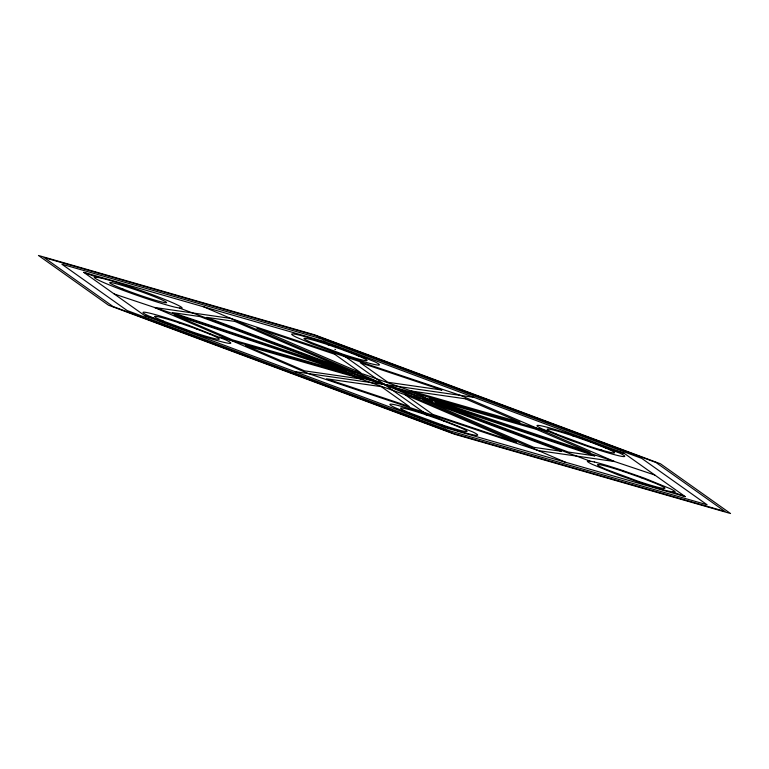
<?xml version="1.0" encoding="UTF-8"?>
<svg xmlns="http://www.w3.org/2000/svg" width="769" height="769" viewBox="0 0 769 769"><rect width="100%" height="100%" fill="white"/><g stroke="black" fill="none" stroke-linecap="round" stroke-linejoin="round"><path stroke-width="1.15" d="M295.027 371.658L473.973 397.342M83.763 272.37L323.605 341.282L624.341 453.412L685.237 496.63L445.395 427.718L144.659 315.588L83.763 272.37L96.807 277.234M144.659 315.588L153.608 318.164M219.559 337.11L547.518 431.342M613.47 450.288L624.341 453.412M334.88 349.28L335.544 349.501M114.216 293.979L654.784 475.021M327.527 344.55L345.07 350.712M572.809 435.85L591.092 442.281M623.15 471.378L641.433 477.799M178.946 322.788L196.691 329.017M425.776 414.683L443.819 421.028M441.992 424.882L409.319 412.799M179.504 308.061L589.986 461.112M672.683 491.949L685.237 496.63M590.727 442.137L605.818 448.077A35.759 2.249 19.3 0 1 588.122 445.837L555.949 433.899M344.435 350.462L358.806 356.114A33.375 2.096 19.3 0 1 342.301 354.028L312.272 342.887A33.375 2.096 19.3 0 1 328.776 344.973M641.067 477.664L656.149 483.595A35.759 2.249 19.3 0 1 638.462 481.356L606.28 469.417M443.377 420.854L458.266 426.708A35.105 2.201 19.3 0 1 440.906 424.517M196.153 328.815L210.802 334.573A34.278 2.153 19.3 0 1 193.846 332.429L162.999 320.981M600.82 449.481L601.733 449.865M203.689 306.821L565.311 462.179M605.27 447.827L605.818 448.077M556.102 433.966L550.912 431.63A35.759 2.249 19.3 0 1 573.636 436.138M358.171 355.826L358.806 356.114M606.443 469.494L601.243 467.148A35.759 2.249 19.3 0 1 623.976 471.657M457.747 426.478L458.266 426.708M409.521 412.886L404.369 410.569A35.105 2.201 19.3 0 1 426.68 414.991M210.225 334.313L210.802 334.573M163.259 321.106L158.164 318.808A34.278 2.153 19.3 0 1 179.956 323.134M323.605 341.282L326.489 343.33M426.151 414.058L343.234 355.211L345.627 356.912M442.896 425.949L445.395 427.718M230.613 318.395L154.463 307.465L308.35 373.571L538.387 450.605L614.537 461.535L460.65 395.429L230.613 318.395M234.881 321.423L206.698 317.376L348.799 370.36L234.881 321.423M199.902 316.559L172.343 312.599L338.802 368.341L199.902 316.559M441.819 390.018L387.826 382.27L360.267 362.708L441.819 390.018M363.016 379.261L304.543 370.86L245.455 345.483L363.016 379.261M381.289 386.653L326.527 378.79L409.243 406.493L381.289 386.653M465.399 398.803L411.271 391.037L363.458 374.128L336.687 367.592L357.729 377.964L405.542 394.872L432.313 401.408L411.271 391.037L520.094 422.296L465.399 398.803M594.725 455.844L568.31 452.057L435.119 402.398L594.725 455.844M561.139 451.259L533.773 447.327L423.142 399.803L561.139 451.259M101.22 278.109L96.365 277.148A46.448 2.913 19.3 0 0 119.551 288.961A46.448 2.913 19.3 0 0 175.082 307.187L179.946 308.158A46.448 2.913 19.3 0 0 156.761 296.334A46.448 2.913 19.3 0 0 101.22 278.109M594.283 461.967L589.429 461.006A46.448 2.913 19.3 0 0 592.293 464.361L617.959 474.829L640.625 482.807A46.448 2.913 19.3 0 0 668.155 491.055L673.01 492.016A46.448 2.913 19.3 0 0 670.145 488.661L644.48 478.193L621.813 470.215A46.448 2.913 19.3 0 0 594.283 461.967M314.434 334.765L38.45 255.471L108.516 305.206L454.566 434.235L730.55 513.529L660.484 463.794L314.434 334.765M315.578 335.582L44.121 257.586L113.043 306.504L453.422 433.418L724.879 511.414L655.957 462.496L315.578 335.582M319.173 338.139L61.885 264.219L127.212 310.58L449.827 430.861L707.115 504.781L641.788 458.42L319.173 338.139M348.097 373.061L232.43 339.831L174.294 314.857L348.097 373.061M536.339 429.323L429.189 398.544L590.188 452.46L536.339 429.323M334.669 354.24L256.856 328.18L360.959 372.898L334.669 354.24M515.97 442.252L432.736 414.376L404.609 394.41L515.97 442.252M337.533 347.107L326.133 343.205A46.448 2.913 19.3 0 0 296.613 337.351L311.916 343.868L344.945 355.797A46.448 2.913 19.3 0 0 374.465 361.651L337.533 347.107M582.873 438.599L571.473 434.687A46.448 2.913 19.3 0 0 541.953 428.833L567.618 439.301L590.294 447.279A46.448 2.913 19.3 0 0 619.814 453.133L582.873 438.599M188.895 325.393L177.495 321.48A46.448 2.913 19.3 0 0 147.975 315.626L163.268 322.144L196.306 334.073A46.448 2.913 19.3 0 0 225.826 339.927L188.895 325.393M435.792 417.365L424.382 413.453A46.448 2.913 19.3 0 0 394.862 407.599L420.528 418.076L443.204 426.055A46.448 2.913 19.3 0 0 472.724 431.909L435.792 417.365M122.838 289A30.106 1.894 19.3 0 0 166.546 302.64A30.106 1.894 19.3 0 0 125.078 286.308A30.106 1.894 19.3 0 0 122.838 289"/></g></svg>
